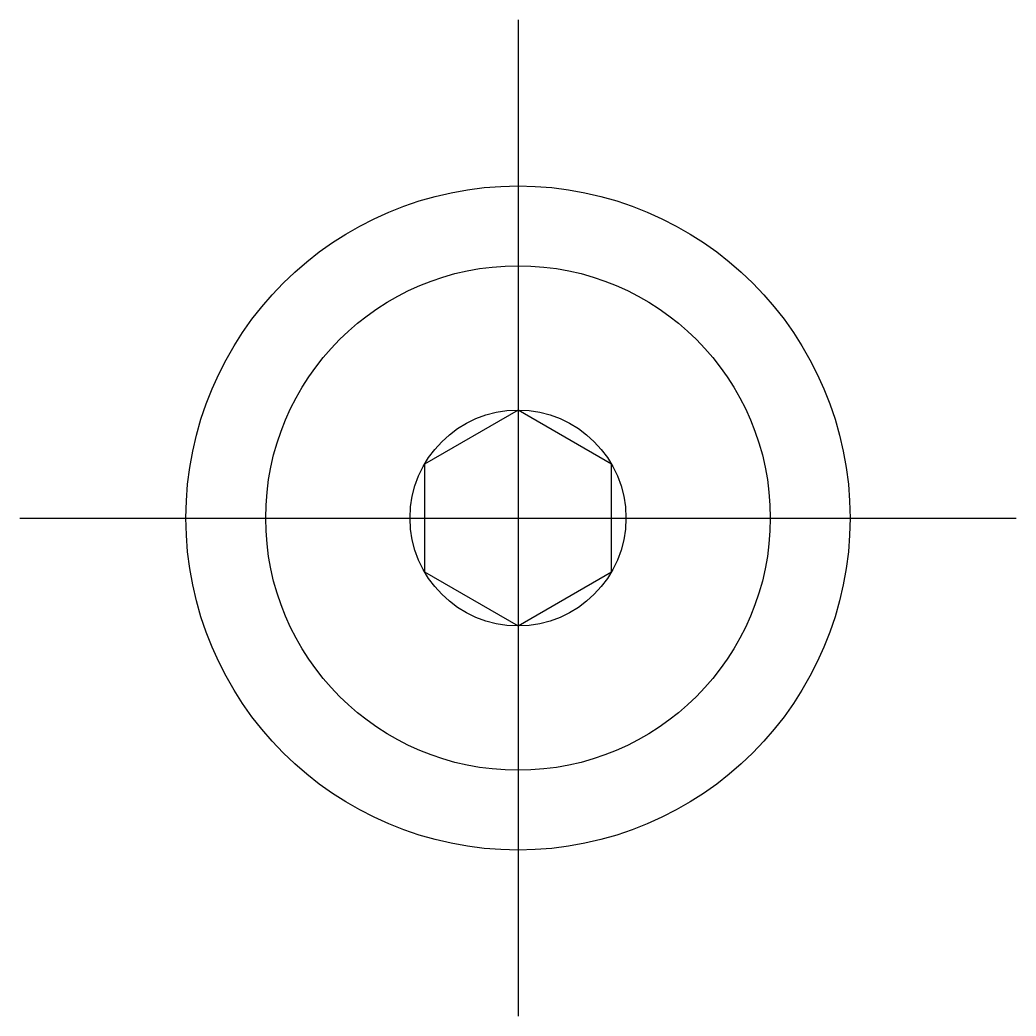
# Model space of a CAD drawing. Extents: x -9.6 to 23.7, y -30 to 3.
# Drawn here: x -3 to 3, y -3 to 3 of the extents above.
import ezdxf

# ---------------------------------------------------------------- set-up
doc = ezdxf.new("R2010")
doc.units = 0
doc.linetypes.add('CENTER', pattern=[50.8, 31.75, -6.35, 6.35, -6.35])
doc.layers.get('0').update_dxf_attribs({"linetype": 'CONTINUOUS'})
doc.layers.add('CENTER', color=1, linetype='CENTER')

msp = doc.modelspace()

# ---------------------------------------------------------------- linework, layer by layer
at = {"color": 7, "linetype": 'CONTINUOUS'}
for p, q in [((0, 0.65), (-0.5629, 0.325)), ((0.5629, 0.325), (0, 0.65)), ((-0.5629, 0.325), (-0.5629, -0.325)), ((0.5629, -0.325), (0.5629, 0.325)), ((-0.5629, -0.325), (0, -0.65)), ((0, -0.65), (0.5629, -0.325))]:
    msp.add_line(p, q, dxfattribs=at)
for radius in [2, 1.5196, 0.65]:
    msp.add_circle((0, 0), radius, dxfattribs=at)
at = {"layer": 'CENTER', "color": 1, "linetype": 'CENTER'}
for p, q in [((0, 3), (0, -3)), ((-3, 0), (3, 0))]:
    msp.add_line(p, q, dxfattribs=at)

doc.saveas('drawing.dxf')
